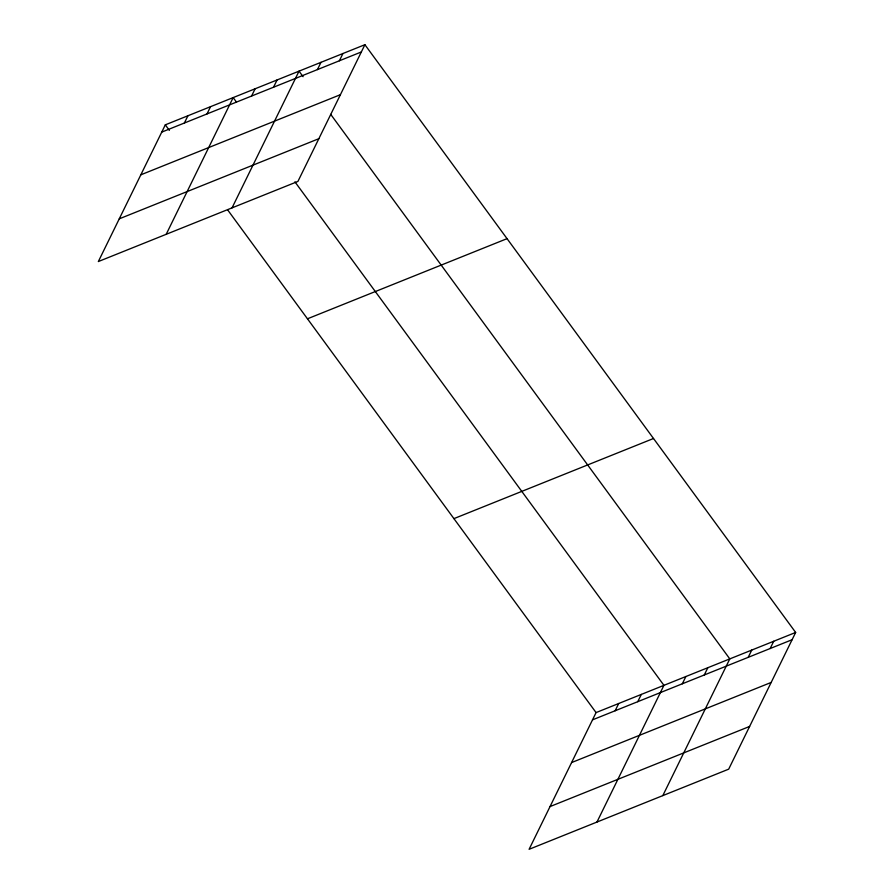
<?xml version="1.0" encoding="UTF-8"?>
<svg xmlns="http://www.w3.org/2000/svg" width="894" height="894" viewBox="0 0 894 894"><rect width="100%" height="100%" fill="white"/><g stroke="black" fill="none" stroke-linecap="round" stroke-linejoin="round"><path stroke-width="1.34" d="M364.897 44.7L165.312 124.836L98.34 261.551L297.925 181.415L364.897 44.7L795.66 632.449L728.688 769.164L529.103 849.3L596.074 712.585L795.66 632.449M184.365 123.026L187.93 115.762M206.995 113.94L210.548 106.677M166.195 234.306L233.166 97.591L236.418 102.028M251.572 96.049L255.125 88.774M273.519 87.232L277.084 79.957M232.06 207.855L299.032 71.151L303.1 76.683M317.426 69.598L320.991 62.334M339.385 60.781L342.95 53.517M615.139 710.775L618.693 703.5M637.757 701.689L641.311 694.426M596.957 822.055L663.94 685.34L294.908 181.828M682.334 683.787L685.888 676.523M704.282 674.97L707.847 667.706M662.823 795.604L729.795 658.889L330.713 114.365M748.2 657.347L751.753 650.072M770.147 648.53L773.712 641.266M161.747 132.111L361.344 51.964M140.827 174.822L340.413 94.686M119.26 218.84L318.856 138.693M307.458 318.8L507.054 238.653M453.917 518.632L653.514 438.496M592.51 719.849L792.106 639.713M571.59 762.571L771.176 682.435M550.022 806.578L749.619 726.442M165.312 124.836L169.368 130.379M227.858 210.179L596.074 712.585"/></g></svg>
